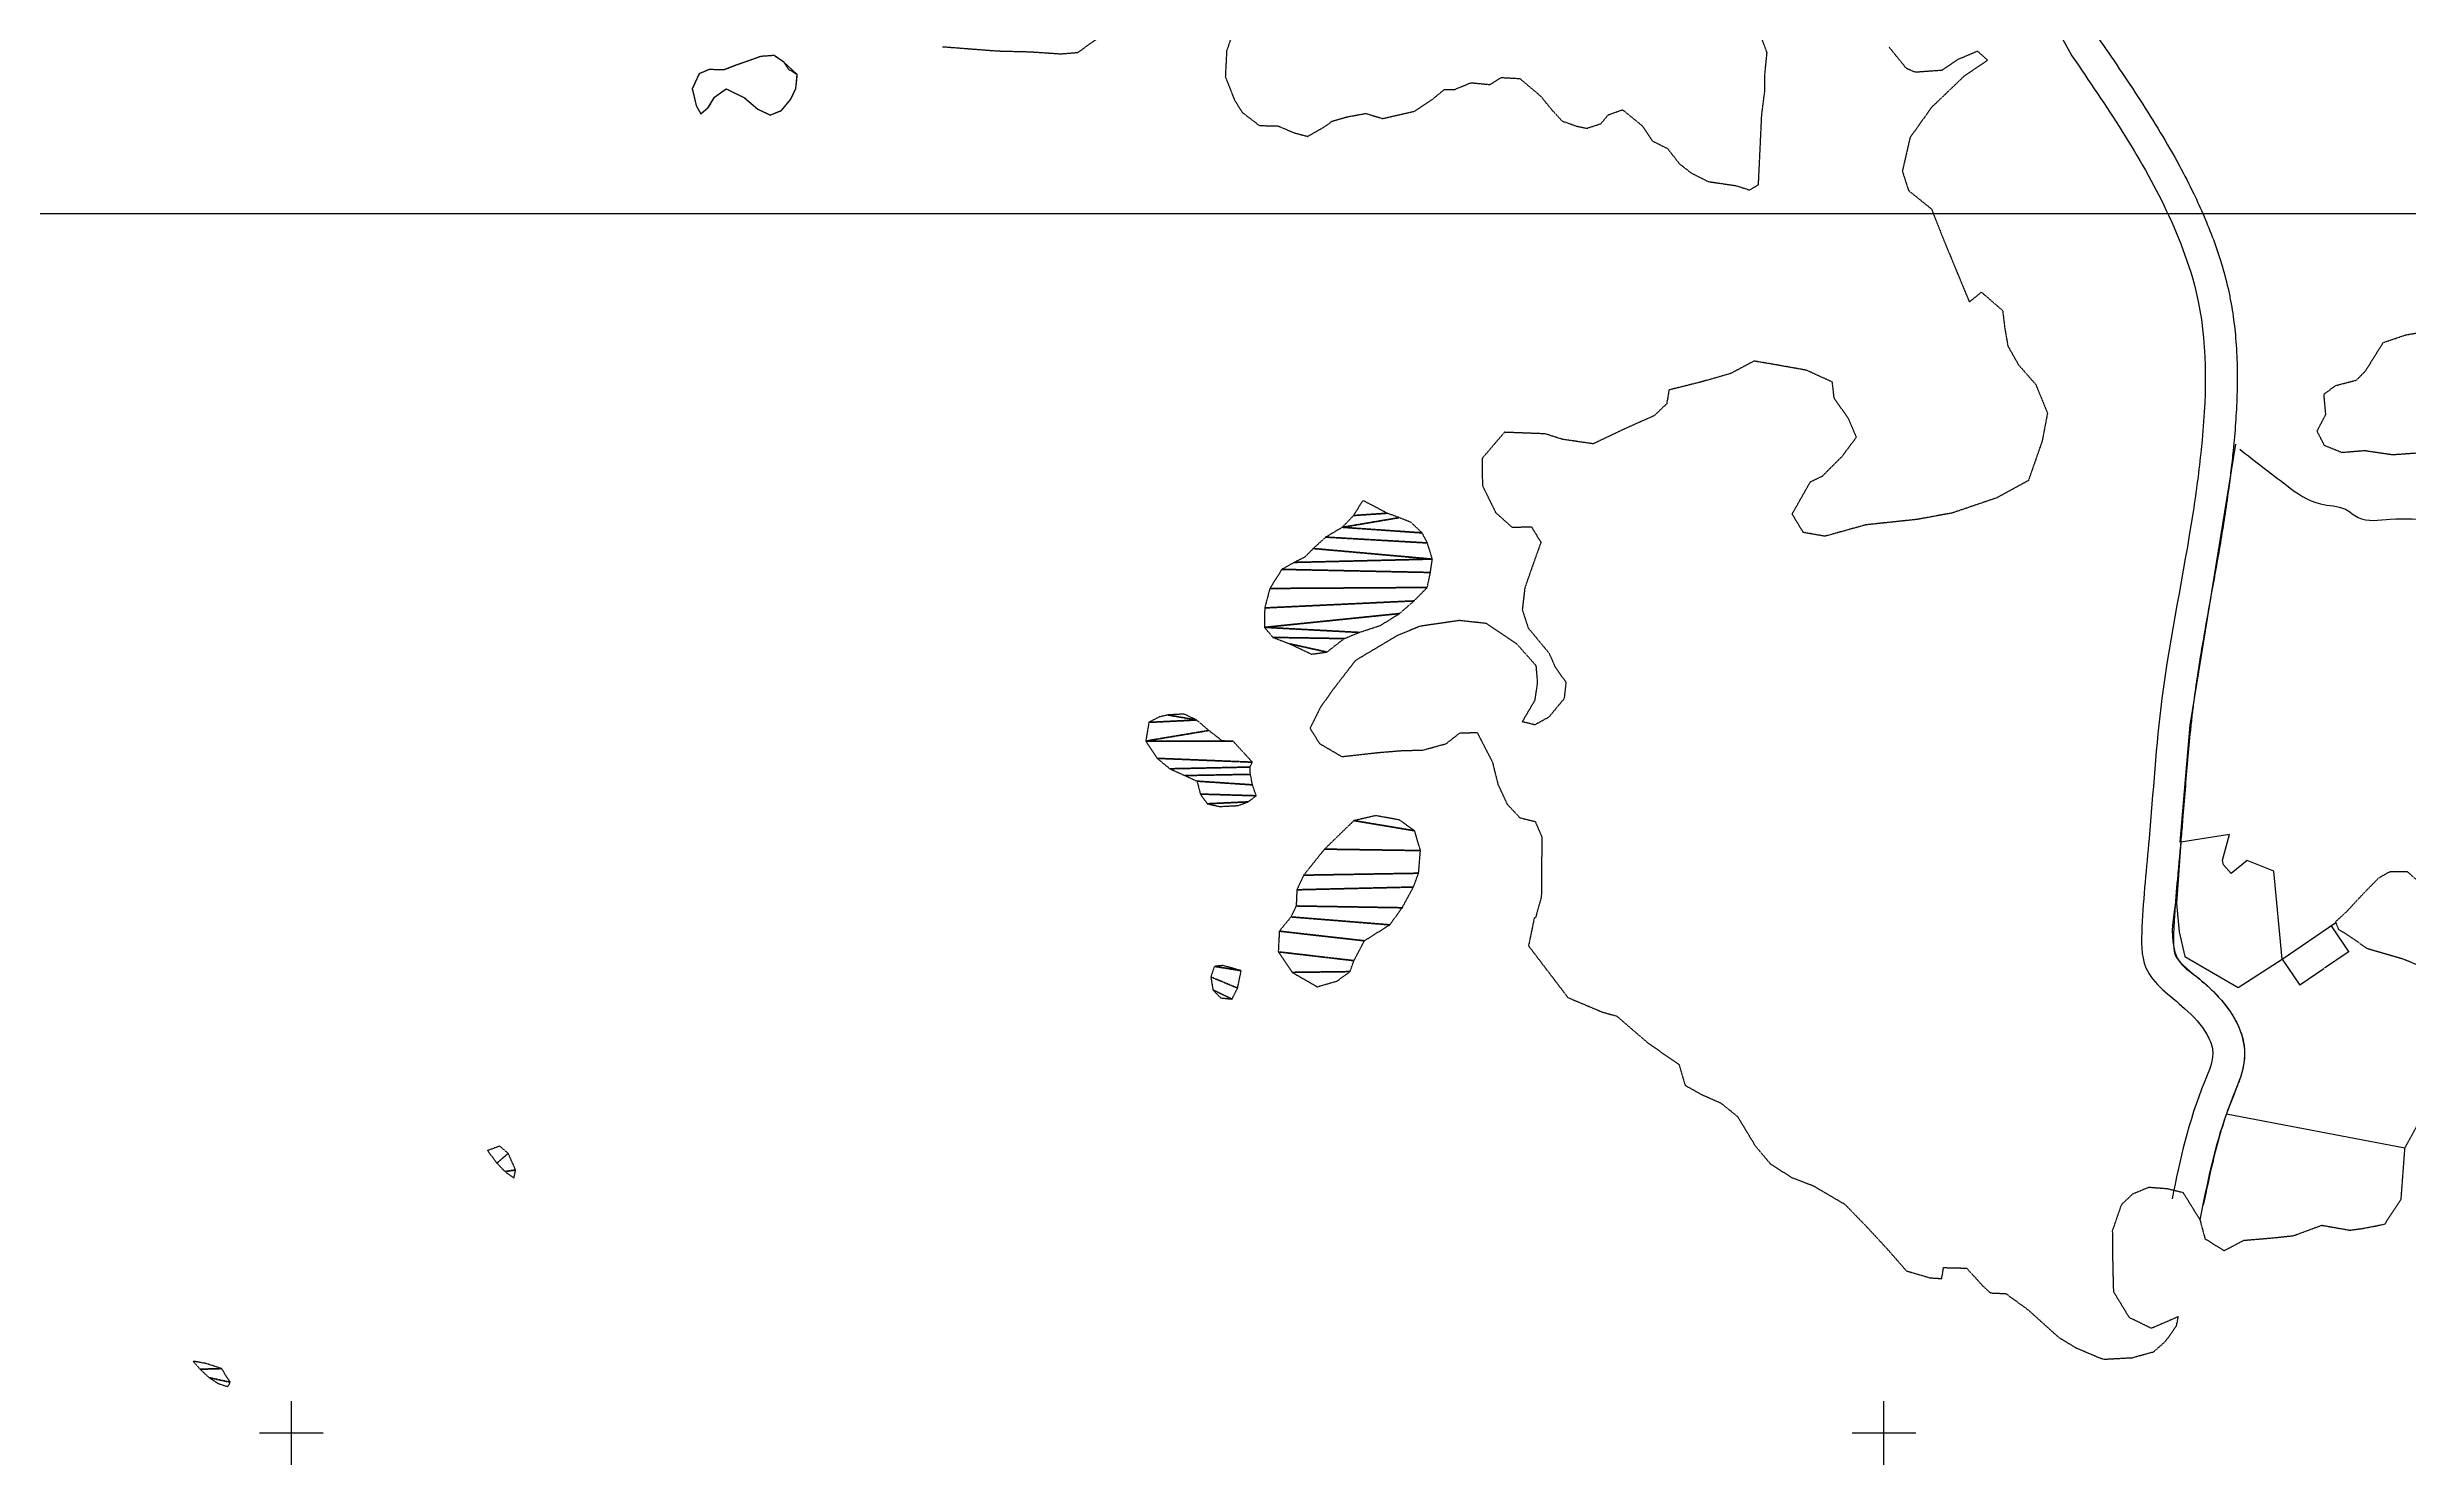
# Model space of a CAD drawing. Header units: metres. Extents: x 615331 to 657292, y 1301217 to 1321009.
# Drawn here: x 634580 to 636063, y 1315875 to 1316766 of the extents above; entities that cross this region are included whole.
import ezdxf

# ---------------------------------------------------------------- set-up
doc = ezdxf.new("R2010")
doc.units = ezdxf.units.M
doc.header["$PDMODE"] = 32
doc.header["$PDSIZE"] = 0.5
doc.linetypes.add('HIDDEN', pattern=[0.375, 0.25, -0.125])
for name, color, linetype in [('2', 1, 'Continuous'), ('3', 7, 'Continuous'), ('42', 7, 'Continuous'), ('CIRCULO PI', 2, 'Continuous'), ('CVL_CUADCON_LIN', 8, 'Continuous')]:
    doc.layers.add(name, color=color, linetype=linetype)
doc.styles.get("Standard").update_dxf_attribs({"font": 'arial.ttf'})
doc.dimstyles.get("Standard").update_dxf_attribs({"dimtxt": 0.18, "dimasz": 0.18, "dimexe": 0.18, "dimexo": 0.0625, "dimgap": 0.09, "dimtad": 0, "dimtih": 1, "dimtoh": 1, "dimdec": 4, "dimzin": 0, "dimdsep": 46, "dimtxsty": 'Standard', "dimcen": 0.09, "dimadec": 0, "dimazin": 0, "dimtfac": 1, "dimtdec": 4, "dimtofl": 0, "dimtmove": 0, "dimatfit": 3, "dimfxl": 1, "dimtolj": 1, "dimtzin": 0, "dimarcsym": 0})
picture_1 = doc.add_image_def('image2.jpg', size_in_pixel=(1123, 633))

# ---------------------------------------------------------------- blocks, each defined once
blk = doc.blocks.new('COORD')
at = {"layer": '42', "color": 2, "linetype": 'Continuous'}
for p, q in [((0, -2), (0, 2)), ((-2, 0), (2, 0))]:
    blk.add_line(p, q, dxfattribs=at)
blk = doc.blocks.new('COORD$')
at = {"layer": '42', "color": 2, "linetype": 'Continuous'}
blk.add_blockref('COORD', (0, 0), dxfattribs=at)
blk = doc.blocks.new('*D36')
at = {"layer": 'CVL_CUADCON_LIN', "color": 0, "lineweight": -2, "ltscale": 0.5, "transparency": 16777216}
for p, q in [((636014.2, 1316213.9), (636025.3, 1316197.5)), ((635983.6, 1316193.1), (635994.7, 1316176.7)), ((636025, 1316197.5), (636010.2, 1316187.4)), ((635994.7, 1316176.9), (636009.6, 1316187.1))]:
    blk.add_line(p, q, dxfattribs=at)
at = {"layer": 'CVL_CUADCON_LIN', "color": 0, "ltscale": 0.5, "transparency": 16777216}
for points in [[(636025, 1316197.6), (636025.1, 1316197.5), (636025.2, 1316197.6)], [(635994.7, 1316177), (635994.7, 1316176.9), (635994.6, 1316176.8)]]:
    blk.add_solid(points, dxfattribs=at)
at = {"layer": 'Defpoints', "color": 0, "ltscale": 0.5, "transparency": 16777216}
for p in [(636014.1, 1316213.9), (635983.5, 1316193.1), (636025.2, 1316197.6)]:
    blk.add_point(p, dxfattribs=at)
at = {"layer": 'CVL_CUADCON_LIN', "color": 0, "ltscale": 0.5, "transparency": 16777216, "insert": (636009.9, 1316187.2), "char_height": 0.18, "attachment_point": 5}
blk.add_mtext('\\A1;37.0198', dxfattribs=at)

msp = doc.modelspace()

# ---------------------------------------------------------------- linework, layer by layer
at = {"layer": '2', "color": 1, "linetype": 'Continuous'}
msp.add_lwpolyline([(635839.85754, 1316781.39743), (635851.55229, 1316760.33305)], dxfattribs=at)
at = {"layer": '3', "color": 30, "linetype": 'HIDDEN'}
for points in [[(635328.84523, 1316786.80808), (635320.72923, 1316763.59308), (635319.89923, 1316747.32108), (635325.65423, 1316732.64908), (635330.57023, 1316724.82808), (635341.33223, 1316716.56608), (635352.76423, 1316716.44308), (635363.22923, 1316711.98908), (635371.63623, 1316709.79808), (635382.48723, 1316716.02008), (635387.02023, 1316719.37508), (635396.13423, 1316722.02108), (635408.04723, 1316724.19008), (635418.75223, 1316721.00908), (635438.51223, 1316725.55408), (635449.60523, 1316732.79608), (635457.40523, 1316739.23708), (635464.00923, 1316739.31308), (635474.12123, 1316743.49408), (635486.07223, 1316742.36008), (635493.13323, 1316746.76108), (635504.82523, 1316746.13208), (635517.90523, 1316735.10108), (635524.86123, 1316726.54208), (635531.29123, 1316719.50008), (635540.21823, 1316716.29908), (635546.83823, 1316714.85008), (635555.69523, 1316717.74708), (635560.45723, 1316723.39108), (635569.31123, 1316726.54208), (635581.61723, 1316716.51808), (635588.07723, 1316706.93708), (635597.52923, 1316702.21708), (635605.00423, 1316692.64708), (635612.69323, 1316686.63608), (635623.16723, 1316681.42008), (635640.72223, 1316678.82608), (635649.13523, 1316676.12708), (635654.68523, 1316679.49308), (635656.72523, 1316723.22208), (635658.59123, 1316737.72608), (635658.71723, 1316748.90808), (635660.08723, 1316762.39108), (635655.63323, 1316774.28308)], [(635142.39123, 1316766.12708), (635176.71223, 1316763.47008), (635197.29223, 1316762.94308), (635216.61123, 1316761.64008), (635227.26923, 1316762.52408), (635240.62223, 1316772.07808)], [(635736.75623, 1316765.80908), (635747.32023, 1316752.71608), (635752.93623, 1316750.24008), (635769.94023, 1316751.45008), (635780.52923, 1316758.43208), (635792.15623, 1316763.39308), (635798.57223, 1316757.62208), (635783.45023, 1316747.28508), (635763.35023, 1316727.99808), (635749.85123, 1316709.04108), (635745.01323, 1316687.89508), (635748.96223, 1316675.74408), (635763.31723, 1316664.21908), (635770.38123, 1316646.25908), (635787.09923, 1316605.79508), (635794.64923, 1316611.97908), (635807.98923, 1316600.44308), (635809.38923, 1316589.02508), (635811.29223, 1316578.12108), (635818.03123, 1316566.25508), (635828.84023, 1316553.92808), (635836.15723, 1316535.97108), (635832.80223, 1316518.40008), (635824.19523, 1316493.65408), (635804.25423, 1316482.75408), (635776.42223, 1316473.28808), (635754.37023, 1316469.22408), (635722.15123, 1316465.80708), (635696.32523, 1316458.65108), (635682.83623, 1316461.03808), (635675.84523, 1316472.64608), (635687.29823, 1316492.85108), (635694.87623, 1316496.49508), (635707.18123, 1316508.83208), (635716.18823, 1316520.87808), (635711.22923, 1316532.50908), (635702.19223, 1316545.36508), (635701.06023, 1316555.51608), (635684.71923, 1316562.95208), (635661.81223, 1316567.01008), (635651.88723, 1316568.67508), (635637.24423, 1316560.88508), (635618.76323, 1316555.59108), (635598.50123, 1316550.53208), (635597.07623, 1316541.87608), (635589.28723, 1316534.41808), (635570.58623, 1316526.07308), (635550.88123, 1316516.70108), (635531.54523, 1316519.52908), (635520.83823, 1316522.96408), (635495.17223, 1316523.94108), (635481.13623, 1316507.51808), (635481.33123, 1316490.49608), (635489.65223, 1316473.56608), (635499.91823, 1316464.28208), (635512.10623, 1316464.67608), (635518.06023, 1316454.83408), (635511.17023, 1316435.44408), (635507.97323, 1316426.26008), (635506.35223, 1316412.52008), (635510.03823, 1316401.12808), (635523.17323, 1316385.27008), (635526.82523, 1316376.92608), (635533.79823, 1316366.84208), (635532.64423, 1316356.66508), (635523.12423, 1316345.12208), (635514.29123, 1316340.19308), (635506.39423, 1316342.13508), (635514.36723, 1316355.69408), (635516.02023, 1316366.63908), (635515.13623, 1316377.30108), (635502.78623, 1316391.13508), (635483.84523, 1316403.87708), (635466.80623, 1316405.71508), (635442.20823, 1316402.13108), (635428.05023, 1316396.37908), (635401.56123, 1316380.57608), (635388.29523, 1316363.40008), (635379.54623, 1316351.10308), (635373.09123, 1316338.07008), (635379.04223, 1316328.48208), (635393.10623, 1316320.25808), (635415.68323, 1316322.80308), (635429.89423, 1316323.98208), (635444.11323, 1316324.39908), (635458.54623, 1316328.37508), (635467.10523, 1316335.08008), (635478.02323, 1316335.45808), (635487.63423, 1316316.76508), (635491.09623, 1316302.82908), (635496.82523, 1316290.44408), (635504.79723, 1316281.89608), (635514.47723, 1316279.46608), (635518.65123, 1316269.85808), (635518.32123, 1316231.99308), (635514.66023, 1316218.99308), (635513.89823, 1316218.98408), (635510.28923, 1316201.41008), (635535.04423, 1316168.91408), (635556.73923, 1316159.76108), (635565.65723, 1316157.32208), (635585.15323, 1316140.52008), (635604.86823, 1316126.77008), (635608.57223, 1316113.85408), (635618.79723, 1316108.12608), (635631.05223, 1316102.67608), (635641.56323, 1316094.15708), (635652.69623, 1316075.73508), (635662.22323, 1316064.41008), (635675.52823, 1316055.92308), (635689.04923, 1316050.74108), (635708.99523, 1316039.02708), (635722.87523, 1316024.70208), (635735.21923, 1316011.37608), (635747.57223, 1315997.28808), (635762.35523, 1315992.88308), (635769.72623, 1315992.45908), (635770.91723, 1315999.33308), (635785.39923, 1315998.99108), (635795.43223, 1315987.92508), (635800.30923, 1315983.40708), (635809.96623, 1315983.01008), (635824.05323, 1315972.75308), (635843.30123, 1315955.44008), (635854.04323, 1315948.95608), (635868.59223, 1315942.77008), (635871.65123, 1315941.78908), (635889.42023, 1315942.75408), (635902.84023, 1315946.46508), (635910.38323, 1315953.15808), (635917.13323, 1315962.63708), (635918.33623, 1315968.49508), (635901.40123, 1315961.18608), (635887.60923, 1315967.88908), (635877.77223, 1315984.03908), (635877.33523, 1316000.04208), (635877.07723, 1316022.65408), (635882.73223, 1316038.98108), (635889.76823, 1316045.66808), (635899.88023, 1316049.84908), (635911.32023, 1316048.96308), (635921.25423, 1316046.53608), (635931.86423, 1316029.37908), (635935.04823, 1316017.47208), (635947.07223, 1316009.98708), (635959.44423, 1316016.48108), (635977.20723, 1316017.95508), (635990.65223, 1316019.37908), (636008.35823, 1316025.93408), (636025.91923, 1316022.83108), (636034.28823, 1316023.94308), (636047.97423, 1316026.64108), (636058.20923, 1316042.25808), (636060.63423, 1316074.55608), (636068.34723, 1316088.61908)], [(636074.18523, 1316511.25008), (636052.86623, 1316509.73608), (636035.31023, 1316512.33008), (636021.10023, 1316511.15108), (636010.12723, 1316515.59908), (636005.45123, 1316524.69308), (636010.91923, 1316535.17408), (636009.75823, 1316547.86608), (636017.06223, 1316553.28508), (636030.23023, 1316556.73908), (636036.00523, 1316562.64908), (636046.97923, 1316580.30708), (636060.89523, 1316585.04008), (636072.80823, 1316587.20908)], [(636073.57023, 1316187.26908), (636059.78923, 1316192.95508), (636037.10723, 1316199.55708), (636028.14623, 1316205.80708), (636018.93323, 1316211.80008), (636017.10023, 1316216.60708), (636024.13923, 1316223.03908), (636032.66923, 1316232.28508), (636044.21823, 1316244.10508), (636051.03123, 1316247.99408), (636061.95223, 1316248.11908), (636075.03823, 1316236.58008)]]:
    msp.add_lwpolyline(points, dxfattribs=at)
for points, invisible_edges in [([(635045.78123, 1316751.80908), (635005.14323, 1316751.59908), (634989.42323, 1316749.13208), (635051.15223, 1316748.56808)], 7), ([(634989.42323, 1316749.13208), (635005.14323, 1316751.59908), (634995.74423, 1316751.74508)], 1), ([(635042.68123, 1316756.34808), (635011.97123, 1316754.21808), (635005.14323, 1316751.59908), (635045.78123, 1316751.80908)], 5), ([(635011.97123, 1316754.21808), (635042.68123, 1316756.34808), (635036.53623, 1316760.59708), (635028.16123, 1316759.99308)], 1), ([(635051.15223, 1316748.56808), (634989.42323, 1316749.13208), (634985.21323, 1316739.68208), (635050.23523, 1316739.91808)], 5), ([(635050.23523, 1316739.91808), (634985.21323, 1316739.68208), (635006.55023, 1316739.67208), (635047.00923, 1316733.27408)], 7), ([(634987.61823, 1316729.29208), (634999.24323, 1316734.50708), (635006.55023, 1316739.67208), (634985.21323, 1316739.68208)], 5), ([(635047.00923, 1316733.27408), (635006.55023, 1316739.67208), (635018.04523, 1316733.96008), (635026.25323, 1316726.93908)], 9), ([(634999.24323, 1316734.50708), (634987.61823, 1316729.29208), (634990.47323, 1316723.98908), (634995.25523, 1316727.85508)], 1), ([(635047.00923, 1316733.27408), (635026.25323, 1316726.93908), (635034.17023, 1316723.21808), (635041.24923, 1316726.09408)], 1)]:
    msp.add_3dface(points, dxfattribs=dict(at, invisible_edges=invisible_edges))
at = {"layer": 'CVL_CUADCON_LIN', "color": 6, "ltscale": 0.5, "flags": 128}
for points in [[(635028.16123, 1316759.99308), (635011.97123, 1316754.21808), (635005.14323, 1316751.59908), (634995.74423, 1316751.74508), (634989.42323, 1316749.13208), (634985.21323, 1316739.68208), (634987.61823, 1316729.29208), (634990.47323, 1316723.98908), (634995.25523, 1316727.85508), (634999.24323, 1316734.50708), (635006.55023, 1316739.67208), (635018.04523, 1316733.96008), (635026.25323, 1316726.93908), (635034.17023, 1316723.21808), (635041.24923, 1316726.09408), (635047.00923, 1316733.27408), (635050.23523, 1316739.91808), (635051.15223, 1316748.56808), (635042.68123, 1316756.34808), (635036.53623, 1316760.59708)], [(635950.53627, 1316271.35105), (635919.82607, 1316266.44251), (635917.21259, 1316228.03131), (635918.82807, 1316210.19434), (635922.3114, 1316194.7831), (635955.95579, 1316175.16029), (635983.52301, 1316193.10458), (635978.37791, 1316248.309), (635961.4603, 1316255.01977), (635951.44604, 1316246.90346), (635946.74564, 1316252.35748), (635946.02793, 1316255.16727)]]:
    msp.add_lwpolyline(points, close=True, dxfattribs=at)
at = {"layer": 'CVL_CUADCON_LIN', "color": 3, "ltscale": 0.5, "flags": 128}
for points in [[(635954.14935, 1316516.44376), (635925.61416, 1316340.10861), (635919.27288, 1316266.52999)], [(635919.82607, 1316266.44251), (635917.21259, 1316228.03131)], [(635946.02793, 1316255.16727), (635950.53627, 1316271.35105), (635919.82607, 1316266.44251)], [(635951.44604, 1316246.90346), (635946.74564, 1316252.35748), (635946.02793, 1316255.16727)], [(635961.4596, 1316255.03603), (635951.44604, 1316246.90346)], [(635978.37791, 1316248.309), (635961.4603, 1316255.01977)], [(635917.21877, 1316228.12226), (635918.82807, 1316210.19434)], [(635918.82807, 1316210.19434), (635922.3114, 1316194.7831)]]:
    msp.add_lwpolyline(points, dxfattribs=at)
at = {"layer": 'CVL_CUADCON_LIN', "color": 2, "ltscale": 0.5, "flags": 128}
for points in [[(635983.52301, 1316193.10458), (635978.37791, 1316248.309)], [(635922.3114, 1316194.7831), (635955.95579, 1316175.16029)], [(635955.95579, 1316175.16029), (635983.52301, 1316193.10458)]]:
    msp.add_lwpolyline(points, dxfattribs=at)
at = {"layer": 'CVL_CUADCON_LIN', "color": 6, "ltscale": 0.5, "flags": 128}
for points in [[(635983.52301, 1316193.10458), (636017.31005, 1316216.05684)], [(635948.51227, 1316095.84608), (636060.63423, 1316074.55608)]]:
    msp.add_lwpolyline(points, dxfattribs=at)
at = {"layer": 'CVL_CUADCON_LIN', "color": 6, "ltscale": 0.5}
msp.add_open_spline([(635868.0836, 1316771.64276), (635876.85117, 1316758.82729), (635885.71858, 1316745.8699), (635902.93192, 1316719.24667), (635911.27854, 1316705.57957), (635922.08766, 1316685.58238), (635925.09167, 1316679.73465), (635930.20804, 1316669.1205), (635932.3758, 1316664.3904), (635936.50934, 1316654.77472), (635938.47398, 1316649.89125), (635943.97727, 1316635.01597), (635947.12693, 1316624.79799), (635950.10232, 1316611.71234), (635950.64282, 1316609.11159), (635951.62173, 1316603.91352), (635952.06175, 1316601.31295), (635953.24339, 1316593.51088), (635953.84658, 1316588.30915), (635955.31794, 1316571.12639), (635955.50104, 1316559.18701), (635954.78779, 1316535.59507), (635953.89108, 1316523.94063), (635952.30813, 1316508.31335), (635951.84729, 1316504.13608), (635950.85942, 1316495.80537), (635950.33256, 1316491.65462), (635949.02929, 1316481.9703), (635948.22894, 1316476.4463), (635945.68609, 1316459.92108), (635943.80882, 1316449.00892), (635938.87677, 1316421.30482), (635935.75097, 1316404.62909), (635932.02862, 1316382.43679), (635931.12405, 1316376.81887), (635929.46171, 1316365.81244), (635928.69971, 1316360.42319), (635927.61483, 1316351.99965), (635927.24451, 1316348.95227), (635926.53892, 1316342.83213), (635926.20389, 1316339.7617), (635925.24297, 1316330.52343), (635924.6613, 1316324.32866), (635923.01823, 1316305.66939), (635922.05955, 1316293.13036), (635920.6911, 1316276.46421), (635920.34571, 1316272.35148), (635919.82062, 1316266.36846), (635919.65308, 1316264.49966), (635919.31506, 1316260.78071), (635919.14445, 1316258.92816), (635918.63195, 1316253.38652), (635918.28939, 1316249.71352), (635917.29065, 1316238.71905), (635916.66372, 1316231.42282), (635916.02188, 1316222.11518), (635915.89685, 1316220.17955), (635915.68079, 1316216.54729), (635915.58746, 1316214.85259), (635915.47028, 1316212.51507), (635915.43927, 1316211.87562), (635915.35547, 1316210.04916), (635915.30914, 1316208.89054), (635915.22626, 1316205.89134), (635915.22135, 1316204.14681), (635915.33971, 1316201.05011), (635915.46409, 1316199.7), (635915.76395, 1316197.76783), (635915.91812, 1316197.07945), (635916.13661, 1316196.31912), (635916.19927, 1316196.1247), (635916.30705, 1316195.82026), (635916.3528, 1316195.70113), (635916.43107, 1316195.5108), (635916.46416, 1316195.43469), (635916.54069, 1316195.26781), (635916.58273, 1316195.18044), (635916.72182, 1316194.90549), (635916.83191, 1316194.70496), (635917.25193, 1316194.00427), (635917.64516, 1316193.43202), (635918.68409, 1316192.12559), (635919.3292, 1316191.39288), (635920.8652, 1316189.80348), (635921.75536, 1316188.94727), (635923.74722, 1316187.13458), (635924.84848, 1316186.17815), (635927.64627, 1316183.80671), (635929.4139, 1316182.35183), (635932.25006, 1316179.97334), (635933.24553, 1316179.13065), (635935.08844, 1316177.53282), (635935.93202, 1316176.78727), (635937.61241, 1316175.26101), (635938.45188, 1316174.47843), (635940.96129, 1316172.06313), (635942.62278, 1316170.36262), (635946.2799, 1316166.2828), (635948.25591, 1316163.83851), (635950.74134, 1316160.28785), (635951.35683, 1316159.36505), (635952.603, 1316157.39457), (635953.23003, 1316156.34428), (635954.4411, 1316154.18225), (635955.05055, 1316153.02595), (635956.37487, 1316150.25623), (635957.08324, 1316148.59872), (635958.35311, 1316144.96102), (635958.91587, 1316142.97869), (635959.43174, 1316140.20437), (635959.53194, 1316139.58055), (635959.69763, 1316138.34699), (635959.76402, 1316137.73479), (635959.91722, 1316135.91636), (635959.95797, 1316134.72863), (635959.93107, 1316131.55589), (635959.76036, 1316129.64055), (635959.23114, 1316126.04384), (635958.87318, 1316124.36109), (635958.06437, 1316121.20903), (635957.61327, 1316119.73885), (635956.68288, 1316116.98092), (635956.20324, 1316115.69283), (635955.01794, 1316112.65171), (635954.32381, 1316110.99976), (635953.5407, 1316109.11523), (635953.3798, 1316108.72715), (635952.9164, 1316107.60087), (635952.61361, 1316106.85294), (635952.01619, 1316105.35356), (635951.72219, 1316104.60365), (635950.85378, 1316102.35301), (635950.29296, 1316100.85139), (635948.66071, 1316096.34135), (635947.63949, 1316093.32771), (635944.74429, 1316084.25439), (635943.03883, 1316078.16168), (635939.31076, 1316063.49101), (635937.41656, 1316054.85049), (635935.02821, 1316043.52945), (635934.50104, 1316041.0038), (635933.97094, 1316038.4641)], degree=3, knots=[0, 0, 0, 0, 46.4682576466, 46.4682576466, 92.9365152932, 92.9365152932, 111.7075027908, 111.7075027908, 126.3900302105, 126.3900302105, 141.0725576303, 141.0725576303, 170.4376124698, 170.4376124698, 177.6469901651, 177.6469901651, 184.8563678604, 184.8563678604, 199.2751232509, 199.2751232509, 232.570742322, 232.570742322, 265.8663613932, 265.8663613932, 278.1049774311, 278.1049774311, 290.3435934691, 290.3435934691, 306.7428918047, 306.7428918047, 339.5414884758, 339.5414884758, 390.641139983, 390.641139983, 408.016413929, 408.016413929, 424.7434200167, 424.7434200167, 434.192169188, 434.192169188, 443.6409183593, 443.6409183593, 462.5384167019, 462.5384167019, 500.3334133871, 500.3334133871, 512.7086141771, 512.7086141771, 518.3406124369, 518.3406124369, 523.9726106967, 523.9726106967, 535.2366072164, 535.2366072164, 557.7646002557, 557.7646002557, 563.6579719673, 563.6579719673, 568.7792163325, 568.7792163325, 570.6912379272, 570.6912379272, 574.3714789141, 574.3714789141, 580.652431542, 580.652431542, 586.9333841698, 586.9333841698, 591.6661665099, 591.6661665099, 593.5618221599, 593.5618221599, 595.0075989359, 595.0075989359, 596.1197496564, 596.1197496564, 597.2319003769, 597.2319003769, 599.456201818, 599.456201818, 604.3483865177, 604.3483865177, 609.2405712174, 609.2405712174, 614.1327559171, 614.1327559171, 619.0249406169, 619.0249406169, 625.6806732445, 625.6806732445, 629.1322247862, 629.1322247862, 631.9489336964, 631.9489336964, 634.7656426065, 634.7656426065, 640.3990604268, 640.3990604268, 647.4369735074, 647.4369735074, 649.8237627019, 649.8237627019, 652.4047006226, 652.4047006226, 654.9856385432, 654.9856385432, 658.1572894057, 658.1572894057, 661.3289402681, 661.3289402681, 662.2108439342, 662.2108439342, 663.0927476003, 663.0927476003, 664.8565549326, 664.8565549326, 667.9391653774, 667.9391653774, 671.0217758223, 671.0217758223, 674.1043862672, 674.1043862672, 677.1869967121, 677.1869967121, 681.8599903018, 681.8599903018, 683.1211562616, 683.1211562616, 685.643488181, 685.643488181, 688.1658201005, 688.1658201005, 693.2104839395, 693.2104839395, 703.2998116175, 703.2998116175, 723.4784669734, 723.4784669734, 751.3520115235, 751.3520115235, 759.300924311, 759.300924311, 759.300924311, 759.300924311], dxfattribs=at)
msp.add_spline([(635851.55229, 1316760.33305), (635910.77374, 1316663.29732), (635930.77809, 1316606.1979), (635932.66211, 1316513.12858), (635927.58886, 1316474.01247), (635908.02098, 1316356.66406), (635899.92296, 1316268.75702), (635895.45049, 1316213.19994), (635898.00613, 1316187.65644), (635922.28484, 1316162.11294), (635936.34089, 1316145.50968), (635939.71161, 1316136.65308), (635934.68665, 1316115.93543), (635914.36367, 1316042.55657)], degree=3, dxfattribs=at)
at = {"layer": 'CVL_CUADCON_LIN', "color": 3, "ltscale": 0.5}
for points in [[(635956.88366, 1316513.29423), (635986.14622, 1316490.77812), (636007.53026, 1316478.95713), (636023.28701, 1316475.57973), (636031.16539, 1316470.51363), (636051.42417, 1316469.38777), (636078.43564, 1316468.82484)], [(635916.44571, 1316228.08862), (635915.39549, 1316200.66723), (635918.42091, 1316192.4625), (635929.73246, 1316182.0797), (635941.75327, 1316171.22131), (635954.70431, 1316153.66062), (635959.76014, 1316130.01114), (635954.91804, 1316112.4438), (635948.51227, 1316095.84608), (635931.86423, 1316029.37908)]]:
    msp.add_spline(points, degree=3, dxfattribs=at)

# ---------------------------------------------------------------- block references
at = {"layer": '42', "color": 1, "linetype": 'Continuous', "xscale": 10, "yscale": 10}
for p in [(634733.49623, 1315895.48808), (635733.49623, 1315895.48808)]:
    msp.add_blockref('COORD$', p, dxfattribs=at)

# ---------------------------------------------------------------- dimensions: what is measured, and where the dimension line sits
at = {"layer": 'CVL_CUADCON_LIN', "color": 3, "ltscale": 0.5}
dim = msp.add_aligned_dim(p1=(635983.52301, 1316193.10458), p2=(636014.14531, 1316213.90697), distance=-19.67028, dimstyle='Standard', dxfattribs=at)
dim.commit()
dim.dimension.update_dxf_attribs({"geometry": '*D36', "text_midpoint": (636009.88741, 1316187.23477)})

# ---------------------------------------------------------------- pictures from other files: only their frames are drawn
at = {"layer": 'CIRCULO PI'}
image = msp.add_image(picture_1, insert=(633770.17231, 1316661.08331), size_in_units=(3689.82738, 2079.84037), dxfattribs=at)
image.dxf.flags = 7

# ---------------------------------------------------------------- meshes
at = {"layer": '3', "color": 30, "linetype": 'HIDDEN'}
mesh = msp.add_polyface(dxfattribs=at)
corners = [(635421.50123, 1316473.09608), (635400.41823, 1316471.69308), (635429.14223, 1316470.34908), (635393.35123, 1316464.27808), (635443.43423, 1316460.78008), (635446.77923, 1316454.44708), (635382.97123, 1316458.11208), (635449.89323, 1316444.30008), (635375.14023, 1316450.94608), (635363.25223, 1316442.23008), (635448.67623, 1316435.90408), (635355.40223, 1316437.85908), (635446.70423, 1316426.48808), (635347.85623, 1316425.86608), (635438.37223, 1316418.04808), (635344.63123, 1316413.64508), (635429.27523, 1316410.11108), (635344.45523, 1316401.44408), (635403.93923, 1316398.26008), (635394.56123, 1316394.38808), (635349.83223, 1316395.12408), (635383.68923, 1316385.93208), (635360.27623, 1316391.12308), (635413.59623, 1316477.36808), (635436.53123, 1316467.34508), (635417.37923, 1316402.66508), (635374.04123, 1316384.60108), (635369.83823, 1316445.57508), (635406.20223, 1316481.13408)]
mesh.append_faces([[corners[k] for k in face] for face in [(1, 0, 23, 28), (21, 22, 26)]], dxfattribs={"vtx0": -1, "color": 30})
mesh.append_faces([[corners[k] for k in face] for face in [(2, 3, 4, 24), (16, 17, 18, 25)]], dxfattribs={"vtx0": -1, "vtx1": -1, "color": 30})
mesh.append_faces([[corners[k] for k in face] for face in [(0, 1, 3, 2), (4, 3, 6, 5), (5, 6, 8, 7), (7, 9, 11, 10), (10, 11, 13, 12), (12, 13, 15, 14), (14, 15, 17, 16), (18, 17, 20, 19), (19, 20, 22, 21)]], dxfattribs={"vtx0": -1, "vtx2": -1, "color": 30})
mesh.append_faces([[corners[k] for k in face] for face in [(7, 8, 27, 9)]], dxfattribs={"vtx0": -1, "vtx3": -1, "color": 30})
mesh = msp.add_polyface(dxfattribs=at)
corners = [(635301.88223, 1316343.22608), (635283.81923, 1316346.41608), (635271.90623, 1316341.76608), (635309.54823, 1316336.66508), (635269.94823, 1316330.06208), (635324.83823, 1316329.89908), (635336.86623, 1316316.75808), (635277.13323, 1316319.17808), (635335.36123, 1316313.69808), (635285.05323, 1316312.61908), (635335.64523, 1316309.12508), (635294.48223, 1316308.35808), (635336.95823, 1316302.52508), (635302.12823, 1316304.84708), (635339.28923, 1316295.67708), (635304.21323, 1316296.72708), (635334.23123, 1316291.83308), (635308.57223, 1316290.65408), (635327.89323, 1316289.50508), (635316.20723, 1316288.92308), (635278.23723, 1316345.11008), (635293.98023, 1316346.98808), (635317.97623, 1316330.11008)]
mesh.append_faces([[corners[k] for k in face] for face in [(1, 0, 21), (16, 17, 19, 18)]], dxfattribs={"vtx0": -1, "color": 30})
mesh.append_faces([[corners[k] for k in face] for face in [(3, 4, 5, 22)]], dxfattribs={"vtx0": -1, "vtx1": -1, "color": 30})
mesh.append_faces([[corners[k] for k in face] for face in [(0, 2, 4, 3), (5, 4, 7, 6), (6, 7, 9, 8), (8, 9, 11, 10), (10, 11, 13, 12), (12, 13, 15, 14), (14, 15, 17, 16)]], dxfattribs={"vtx0": -1, "vtx2": -1, "color": 30})
mesh.append_faces([[corners[k] for k in face] for face in [(0, 1, 20, 2)]], dxfattribs={"vtx0": -1, "vtx3": -1, "color": 30})
mesh = msp.add_polyface(dxfattribs=at)
corners = [(635438.79023, 1316273.68208), (635400.63223, 1316280.05008), (635442.42823, 1316261.25008), (635382.19623, 1316262.14208), (635441.24823, 1316247.00908), (635369.08623, 1316245.79308), (635438.00023, 1316238.34708), (635364.82523, 1316236.61608), (635430.96923, 1316225.34008), (635364.38223, 1316226.44608), (635423.16023, 1316214.61608), (635361.12323, 1316219.56308), (635407.21423, 1316204.60308), (635353.81123, 1316210.62108), (635400.68823, 1316192.10808), (635353.13223, 1316197.65408), (635398.19123, 1316185.22908), (635361.85523, 1316184.74708), (635390.09723, 1316179.33308), (635377.66823, 1316175.69608), (635414.33423, 1316283.18608), (635429.09023, 1316280.48308)]
mesh.append_faces([[corners[k] for k in face] for face in [(1, 0, 21, 20), (16, 17, 19, 18)]], dxfattribs={"vtx0": -1, "color": 30})
mesh.append_faces([[corners[k] for k in face] for face in [(0, 1, 3, 2), (2, 3, 5, 4), (4, 5, 7, 6), (6, 7, 9, 8), (8, 9, 11, 10), (10, 11, 13, 12), (12, 13, 15, 14), (14, 15, 17, 16)]], dxfattribs={"vtx0": -1, "vtx2": -1, "color": 30})
mesh = msp.add_polyface(dxfattribs=at)
corners = [(635329.82923, 1316185.81608), (635313.04023, 1316188.50608), (635327.61223, 1316174.87308), (635310.79523, 1316181.88408), (635324.09823, 1316167.98808), (635312.11823, 1316173.75908), (635316.97923, 1316168.70608), (635318.37323, 1316189.04808)]
mesh.append_faces([[corners[k] for k in face] for face in [(1, 0, 7), (4, 5, 6)]], dxfattribs={"vtx0": -1, "color": 30})
mesh.append_faces([[corners[k] for k in face] for face in [(0, 1, 3, 2), (2, 3, 5, 4)]], dxfattribs={"vtx0": -1, "vtx2": -1, "color": 30})
mesh = msp.add_polyface(dxfattribs=at)
corners = [(634869.59323, 1316071.08608), (634862.51823, 1316064.94108), (634874.23423, 1316060.69408), (634867.63423, 1316059.63608), (634864.22823, 1316075.62708), (634873.25023, 1316055.60508), (634856.62223, 1316072.78408)]
mesh.append_faces([[corners[k] for k in face] for face in [(1, 0, 4, 6), (2, 3, 5)]], dxfattribs={"vtx0": -1, "color": 30})
mesh.append_faces([[corners[k] for k in face] for face in [(0, 1, 3, 2)]], dxfattribs={"vtx0": -1, "vtx2": -1, "color": 30})
mesh = msp.add_polyface(dxfattribs=at)
corners = [(634689.60023, 1315935.89608), (634676.14323, 1315935.48808), (634695.03223, 1315927.31908), (634681.79123, 1315930.21608), (634679.91223, 1315939.08808), (634693.54023, 1315924.50608), (634687.67623, 1315926.47208), (634671.76723, 1315940.52008)]
mesh.append_faces([[corners[k] for k in face] for face in [(1, 0, 4, 7), (2, 3, 6, 5)]], dxfattribs={"vtx0": -1, "color": 30})
mesh.append_faces([[corners[k] for k in face] for face in [(0, 1, 3, 2)]], dxfattribs={"vtx0": -1, "vtx2": -1, "color": 30})

doc.saveas('drawing.dxf')
